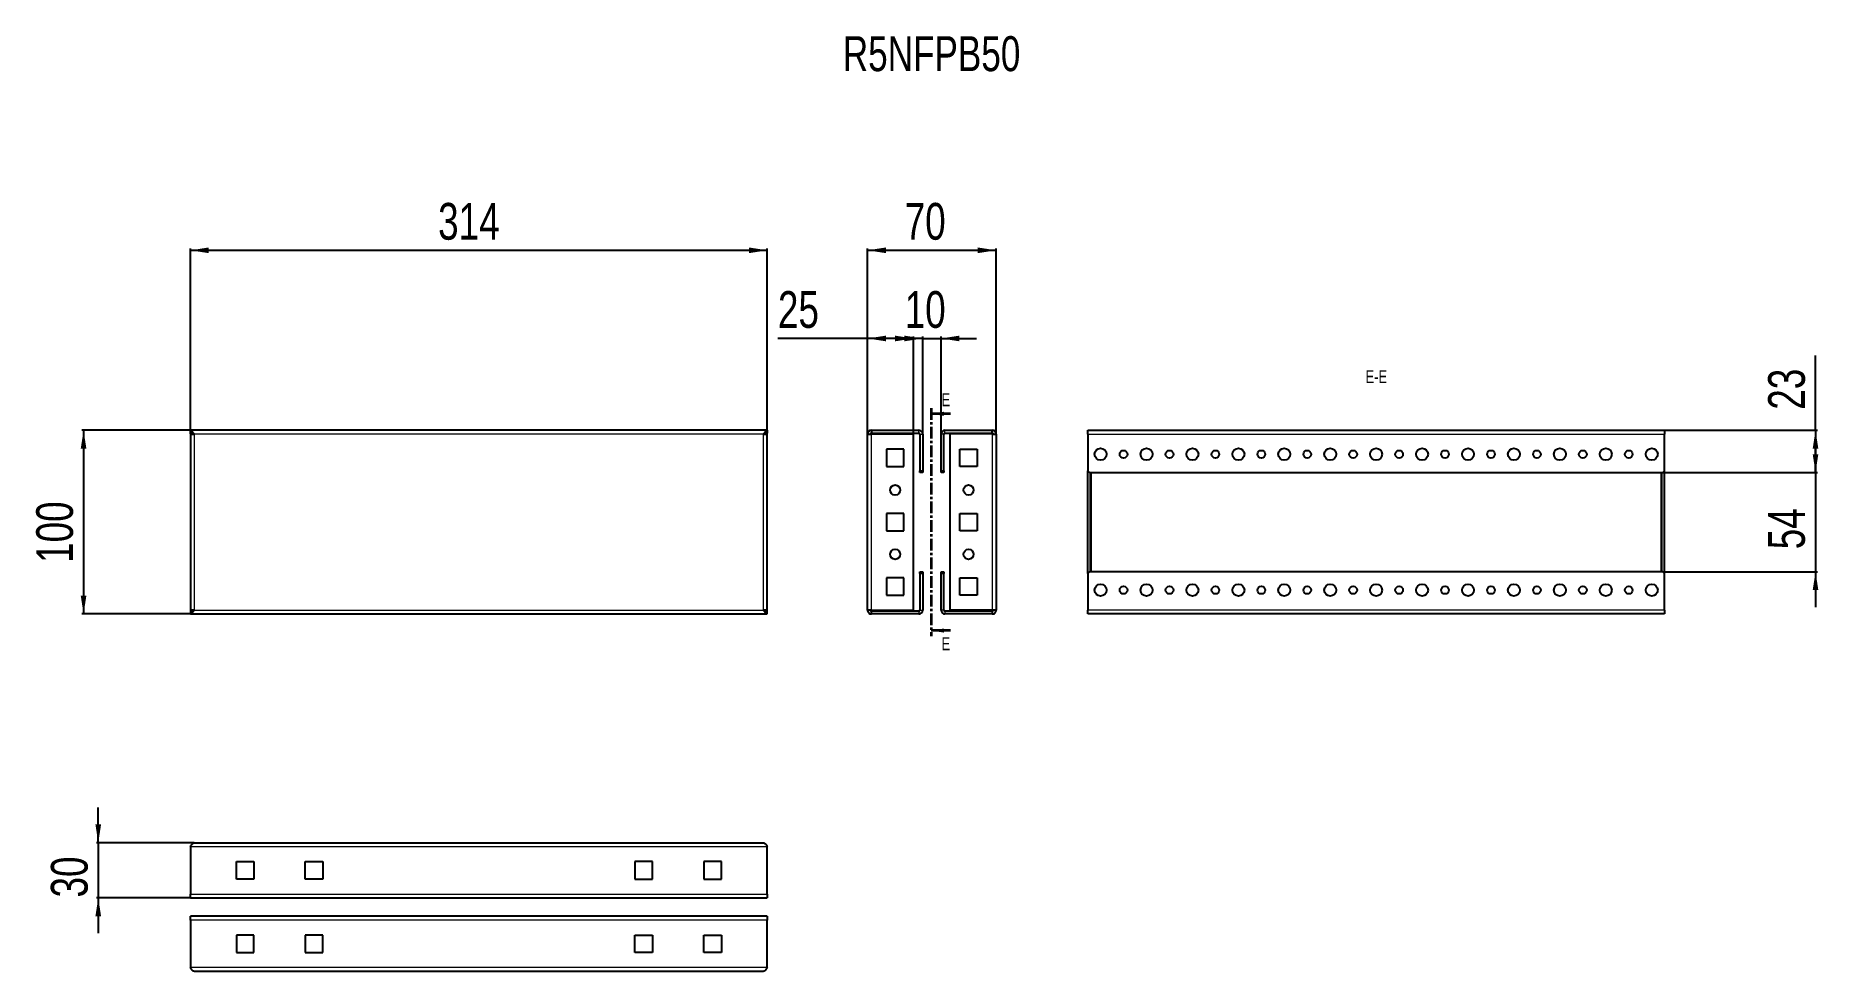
# Model space of a CAD drawing. Header units: millimetres. Extents: x -64 to 906, y 38 to 547.
import ezdxf

# ---------------------------------------------------------------- set-up
doc = ezdxf.new("R2010")
doc.units = ezdxf.units.MM
doc.linetypes.add('CENTER', pattern=[10.16, 6.35, -1.27, 1.27, -1.27])
doc.layers.add('FORMAT', color=7, linetype='Continuous')
doc.styles.add('SLDTEXTSTYLE0', font='TXT', dxfattribs={"width": 0.75})
doc.dimstyles.new('SLDDIMSTYLE0', dxfattribs={"dimtxt": 20, "dimasz": 10, "dimexe": 0, "dimexo": 0.0625, "dimgap": 5, "dimtad": 2, "dimdec": 1, "dimrnd": 1e-09, "dimzin": 12, "dimdsep": 46, "dimtxsty": 'SLDTEXTSTYLE0', "dimsah": 1, "dimcen": 0.09, "dimadec": 0, "dimazin": 3, "dimtfac": 1, "dimtofl": 0, "dimtmove": 0, "dimatfit": 3, "dimfxl": 0, "dimfrac": 2, "dimtolj": 1, "dimtzin": 12, "dimarcsym": 0})
doc.dimstyles.new('SLDDIMSTYLE1', dxfattribs={"dimtxt": 20, "dimasz": 10, "dimexe": 0, "dimexo": 0.0625, "dimgap": 5, "dimtad": 2, "dimdec": 1, "dimrnd": 1e-09, "dimzin": 12, "dimdsep": 46, "dimtxsty": 'SLDTEXTSTYLE0', "dimsah": 1, "dimcen": 0.09, "dimadec": 0, "dimazin": 3, "dimtfac": 1, "dimtmove": 0, "dimatfit": 0, "dimfxl": 0, "dimfrac": 2, "dimtolj": 1, "dimtzin": 12, "dimarcsym": 0})

# ---------------------------------------------------------------- blocks, each defined once
blk = doc.blocks.new('_D')
at = {"layer": 'FORMAT'}
for p, q in [((20.22, 330.58), (20.22, 431.57)), ((20.22, 430.57), (334.22, 430.57)), ((334.22, 330.58), (334.22, 431.57))]:
    blk.add_line(p, q, dxfattribs=at)
for points in [[(20.22, 430.57), (30.22, 429.03), (30.22, 432.11)], [(334.22, 430.57), (324.22, 432.11), (324.22, 429.03)]]:
    blk.add_solid(points, dxfattribs=at)
at = {"layer": 'FORMAT', "insert": (155.05, 456.35), "char_height": 20, "attachment_point": 1, "style": 'SLDTEXTSTYLE0'}
blk.add_mtext('314', dxfattribs=at)
blk = doc.blocks.new('_D_1')
at = {"layer": 'FORMAT'}
for p, q in [((20.21, 332.57), (-38.95, 332.57)), ((-37.95, 332.57), (-37.95, 232.57)), ((20.21, 232.57), (-38.95, 232.57))]:
    blk.add_line(p, q, dxfattribs=at)
for points in [[(-37.95, 332.57), (-39.49, 322.57), (-36.41, 322.57)], [(-37.95, 232.57), (-36.41, 242.57), (-39.49, 242.57)]]:
    blk.add_solid(points, dxfattribs=at)
at = {"layer": 'FORMAT', "insert": (-63.73, 260.4), "char_height": 20, "attachment_point": 1, "rotation": 90, "style": 'SLDTEXTSTYLE0'}
blk.add_mtext('100', dxfattribs=at)
blk = doc.blocks.new('_D_2')
at = {"layer": 'FORMAT'}
for p, q in [((388.81, 330.48), (388.81, 431.57)), ((388.81, 430.57), (458.81, 430.57)), ((458.81, 330.48), (458.81, 431.57))]:
    blk.add_line(p, q, dxfattribs=at)
for points in [[(388.81, 430.57), (398.81, 429.03), (398.81, 432.11)], [(458.81, 430.57), (448.81, 432.11), (448.81, 429.03)]]:
    blk.add_solid(points, dxfattribs=at)
at = {"layer": 'FORMAT', "insert": (409.03, 456.35), "char_height": 20, "attachment_point": 1, "style": 'SLDTEXTSTYLE0'}
blk.add_mtext('70', dxfattribs=at)
blk = doc.blocks.new('_D_3')
at = {"layer": 'FORMAT'}
for p, q in [((418.81, 382.57), (399.58, 382.57)), ((418.81, 330.48), (418.81, 383.57)), ((418.81, 382.57), (428.81, 382.57)), ((428.81, 330.48), (428.81, 383.57)), ((428.81, 382.57), (448.04, 382.57))]:
    blk.add_line(p, q, dxfattribs=at)
for points in [[(418.81, 382.57), (408.81, 384.11), (408.81, 381.03)], [(428.81, 382.57), (438.81, 381.03), (438.81, 384.11)]]:
    blk.add_solid(points, dxfattribs=at)
at = {"layer": 'FORMAT', "insert": (409.03, 408.35), "char_height": 20, "attachment_point": 1, "style": 'SLDTEXTSTYLE0'}
blk.add_mtext('10', dxfattribs=at)
blk = doc.blocks.new('_D_4')
at = {"layer": 'FORMAT'}
for p, q in [((388.81, 382.57), (340.03, 382.57)), ((388.81, 330.48), (388.81, 383.57)), ((413.81, 382.57), (388.81, 382.57)), ((413.81, 330.58), (413.81, 383.57))]:
    blk.add_line(p, q, dxfattribs=at)
for points in [[(388.81, 382.57), (398.81, 381.03), (398.81, 384.11)], [(413.81, 382.57), (403.81, 384.11), (403.81, 381.03)]]:
    blk.add_solid(points, dxfattribs=at)
at = {"layer": 'FORMAT', "insert": (340.03, 408.35), "char_height": 20, "attachment_point": 1, "style": 'SLDTEXTSTYLE0'}
blk.add_mtext('25', dxfattribs=at)
blk = doc.blocks.new('_D_5')
at = {"layer": 'FORMAT'}
for p, q in [((-29.95, 108.02), (-29.95, 127.25)), ((22.31, 108.02), (-30.95, 108.02)), ((-29.95, 108.02), (-29.95, 78.02)), ((20.21, 78.02), (-30.95, 78.02)), ((-29.95, 78.02), (-29.95, 58.79))]:
    blk.add_line(p, q, dxfattribs=at)
for points in [[(-29.95, 108.02), (-28.41, 118.02), (-31.49, 118.02)], [(-29.95, 78.02), (-31.49, 68.02), (-28.41, 68.02)]]:
    blk.add_solid(points, dxfattribs=at)
at = {"layer": 'FORMAT', "insert": (-55.73, 78.24), "char_height": 20, "attachment_point": 1, "rotation": 90, "style": 'SLDTEXTSTYLE0'}
blk.add_mtext('30', dxfattribs=at)
blk = doc.blocks.new('_D_6')
at = {"layer": 'FORMAT'}
for p, q in [((904.82, 309.57), (904.82, 328.8)), ((821.67, 309.57), (905.82, 309.57)), ((904.82, 309.57), (904.82, 255.57)), ((821.67, 255.57), (905.82, 255.57)), ((904.82, 255.57), (904.82, 236.34))]:
    blk.add_line(p, q, dxfattribs=at)
for points in [[(904.82, 309.57), (906.36, 319.57), (903.29, 319.57)], [(904.82, 255.57), (903.29, 245.57), (906.36, 245.57)]]:
    blk.add_solid(points, dxfattribs=at)
at = {"layer": 'FORMAT', "insert": (879.04, 267.79), "char_height": 20, "attachment_point": 1, "rotation": 90, "style": 'SLDTEXTSTYLE0'}
blk.add_mtext('54', dxfattribs=at)
blk = doc.blocks.new('_D_7')
at = {"layer": 'FORMAT'}
for p, q in [((904.82, 332.57), (904.82, 373.35)), ((822.67, 332.57), (905.82, 332.57)), ((904.82, 332.57), (904.82, 309.57)), ((821.67, 309.57), (905.82, 309.57))]:
    blk.add_line(p, q, dxfattribs=at)
for points in [[(904.82, 332.57), (903.29, 322.57), (906.36, 322.57)], [(904.82, 309.57), (906.36, 319.57), (903.29, 319.57)]]:
    blk.add_solid(points, dxfattribs=at)
at = {"layer": 'FORMAT', "insert": (879.04, 343.79), "char_height": 20, "attachment_point": 1, "rotation": 90, "style": 'SLDTEXTSTYLE0'}
blk.add_mtext('23', dxfattribs=at)

msp = doc.modelspace()

# ---------------------------------------------------------------- linework, layer by layer
at = {"color": 7, "linetype": 'CENTER', "lineweight": 35}
msp.add_line((423.41, 344.57), (423.41, 220.56), dxfattribs=at)
at = {"color": 7, "linetype": 'Continuous', "lineweight": 35}
for p, q in [((434.05, 341.57), (423.41, 341.57)), ((434.05, 223.56), (423.41, 223.56))]:
    msp.add_line(p, q, dxfattribs=at)
at = {"color": 7, "linetype": 'Continuous', "lineweight": 25}
for p, q in [((20.22, 331.07), (20.22, 332.57)), ((334.22, 332.57), (20.22, 332.57)), ((20.22, 331.07), (20.22, 330.57)), ((20.22, 330.57), (20.22, 234.57)), ((20.22, 330.57), (21.72, 330.57)), ((334.22, 330.57), (332.72, 330.57)), ((334.22, 332.57), (334.22, 331.07)), ((334.22, 330.57), (334.22, 331.07)), ((334.22, 234.57), (334.22, 330.57)), ((388.81, 234.67), (388.81, 330.47)), ((390.91, 332.57), (390.91, 331.07)), ((390.91, 332.57), (416.71, 332.57)), ((390.91, 331.07), (416.71, 331.07)), ((390.91, 330.57), (413.81, 330.57)), ((413.81, 234.57), (413.81, 330.57)), ((417.31, 330.47), (417.31, 310.57)), ((418.81, 330.47), (418.81, 310.57)), ((428.81, 310.57), (428.81, 330.47)), ((430.31, 310.57), (430.31, 330.47)), ((430.91, 332.57), (456.71, 332.57)), ((430.91, 331.07), (456.71, 331.07)), ((433.81, 234.57), (433.81, 330.57)), ((456.71, 330.57), (433.81, 330.57)), ((456.71, 331.07), (456.71, 332.57)), ((458.81, 330.47), (458.81, 234.67)), ((508.66, 330.47), (508.66, 332.57)), ((508.66, 332.57), (822.66, 332.57)), ((508.66, 330.47), (508.66, 310.57)), ((822.66, 332.57), (822.66, 330.47)), ((822.66, 310.57), (822.66, 330.47)), ((399.06, 322.32), (399.06, 312.82)), ((408.56, 322.32), (399.06, 322.32)), ((408.56, 312.82), (408.56, 322.32)), ((439.06, 322.32), (448.56, 322.32)), ((439.06, 312.82), (439.06, 322.32)), ((448.56, 322.32), (448.56, 312.82)), ((399.06, 312.82), (408.56, 312.82)), ((417.31, 310.57), (418.81, 310.57)), ((417.31, 309.57), (417.31, 310.57)), ((418.81, 310.57), (418.81, 309.57)), ((428.81, 310.57), (430.31, 310.57)), ((428.81, 309.57), (428.81, 310.57)), ((430.31, 310.57), (430.31, 309.57)), ((448.56, 312.82), (439.06, 312.82)), ((508.66, 310.57), (509.66, 309.57)), ((508.66, 254.57), (508.66, 310.57)), ((821.66, 309.57), (822.66, 310.57)), ((822.66, 254.57), (822.66, 310.57)), ((418.81, 309.57), (417.31, 309.57)), ((430.31, 309.57), (428.81, 309.57)), ((509.66, 309.57), (821.66, 309.57)), ((510.16, 255.57), (510.16, 309.57)), ((821.16, 255.57), (821.16, 309.57)), ((399.06, 287.32), (399.06, 277.82)), ((408.56, 287.32), (399.06, 287.32)), ((408.56, 277.82), (408.56, 287.32)), ((439.06, 287.32), (448.56, 287.32)), ((439.06, 277.82), (439.06, 287.32)), ((448.56, 287.32), (448.56, 277.82)), ((399.06, 277.82), (408.56, 277.82)), ((448.56, 277.82), (439.06, 277.82)), ((408.56, 252.32), (399.06, 252.32)), ((399.06, 252.32), (399.06, 242.82)), ((408.56, 242.82), (408.56, 252.32)), ((417.31, 254.57), (417.31, 255.57)), ((417.31, 255.57), (418.81, 255.57)), ((418.81, 254.57), (417.31, 254.57)), ((417.31, 254.57), (417.31, 234.67)), ((418.81, 255.57), (418.81, 254.57)), ((418.81, 254.57), (418.81, 234.67)), ((428.81, 255.57), (430.31, 255.57)), ((428.81, 254.57), (428.81, 255.57)), ((430.31, 254.57), (428.81, 254.57)), ((428.81, 234.67), (428.81, 254.57)), ((430.31, 255.57), (430.31, 254.57)), ((430.31, 234.67), (430.31, 254.57)), ((439.06, 252.32), (448.56, 252.32)), ((439.06, 242.82), (439.06, 252.32)), ((448.56, 252.32), (448.56, 242.82)), ((509.66, 255.57), (508.66, 254.57)), ((508.66, 254.57), (508.66, 234.67)), ((821.66, 255.57), (509.66, 255.57)), ((822.66, 254.57), (821.66, 255.57)), ((822.66, 234.67), (822.66, 254.57)), ((399.06, 242.82), (408.56, 242.82)), ((448.56, 242.82), (439.06, 242.82)), ((21.72, 234.57), (20.22, 234.57)), ((20.22, 234.57), (20.22, 234.07)), ((20.22, 234.07), (20.22, 232.57)), ((332.72, 234.57), (334.22, 234.57)), ((334.22, 234.07), (334.22, 234.57)), ((334.22, 232.57), (334.22, 234.07)), ((390.91, 234.57), (413.81, 234.57)), ((390.91, 232.57), (390.91, 234.07)), ((416.71, 234.07), (390.91, 234.07)), ((456.71, 234.07), (430.91, 234.07)), ((456.71, 234.57), (433.81, 234.57)), ((456.71, 234.07), (456.71, 232.57)), ((508.66, 232.57), (508.66, 234.67)), ((822.66, 234.67), (822.66, 232.57)), ((20.22, 232.57), (334.22, 232.57)), ((416.71, 232.57), (390.91, 232.57)), ((456.71, 232.57), (430.91, 232.57)), ((822.66, 232.57), (508.66, 232.57)), ((22.32, 108.02), (332.12, 108.02)), ((20.22, 105.92), (20.22, 80.12)), ((45.22, 97.77), (54.72, 97.77)), ((45.22, 88.27), (45.22, 97.77)), ((54.72, 97.77), (54.72, 88.27)), ((82.72, 97.77), (92.22, 97.77)), ((82.72, 88.27), (82.72, 97.77)), ((92.22, 97.77), (92.22, 88.27)), ((271.72, 97.77), (262.22, 97.77)), ((262.22, 97.77), (262.22, 88.27)), ((271.72, 88.27), (271.72, 97.77)), ((299.72, 97.77), (299.72, 88.27)), ((309.22, 97.77), (299.72, 97.77)), ((309.22, 88.27), (309.22, 97.77)), ((334.22, 80.12), (334.22, 105.92)), ((54.72, 88.27), (45.22, 88.27)), ((92.22, 88.27), (82.72, 88.27)), ((262.22, 88.27), (271.72, 88.27)), ((299.72, 88.27), (309.22, 88.27)), ((20.22, 78.02), (20.22, 80.12)), ((20.22, 78.02), (334.22, 78.02)), ((334.22, 80.12), (334.22, 78.02)), ((334.22, 68.02), (20.22, 68.02)), ((20.22, 65.92), (20.22, 68.02)), ((334.22, 68.02), (334.22, 65.92)), ((20.22, 65.92), (20.22, 40.12)), ((334.22, 40.12), (334.22, 65.92)), ((54.72, 57.77), (45.22, 57.77)), ((45.22, 57.77), (45.22, 48.27)), ((54.72, 48.27), (54.72, 57.77)), ((92.22, 57.77), (82.72, 57.77)), ((82.72, 57.77), (82.72, 48.27)), ((92.22, 48.27), (92.22, 57.77)), ((262.22, 48.27), (262.22, 57.77)), ((262.22, 57.77), (271.72, 57.77)), ((271.72, 57.77), (271.72, 48.27)), ((299.72, 57.77), (309.22, 57.77)), ((299.72, 48.27), (299.72, 57.77)), ((309.22, 57.77), (309.22, 48.27)), ((45.22, 48.27), (54.72, 48.27)), ((82.72, 48.27), (92.22, 48.27)), ((271.72, 48.27), (262.22, 48.27)), ((309.22, 48.27), (299.72, 48.27)), ((332.12, 38.02), (22.32, 38.02))]:
    msp.add_line(p, q, dxfattribs=at)
at = {"color": 8, "linetype": 'Continuous', "lineweight": 18}
for p, q in [((22.32, 330.47), (22.32, 234.67)), ((332.12, 330.47), (22.32, 330.47)), ((332.12, 234.67), (332.12, 330.47)), ((390.91, 234.57), (390.91, 330.57)), ((416.71, 331.07), (416.71, 332.57)), ((417.31, 330.47), (418.81, 330.47)), ((430.31, 330.47), (428.81, 330.47)), ((430.91, 331.07), (430.91, 332.57)), ((456.71, 330.57), (456.71, 234.57)), ((508.66, 330.47), (822.66, 330.47)), ((510.76, 255.57), (510.76, 309.57)), ((820.56, 309.57), (820.56, 255.57)), ((22.32, 234.67), (332.12, 234.67)), ((416.71, 234.07), (416.71, 232.57)), ((417.31, 234.67), (418.81, 234.67)), ((430.31, 234.67), (428.81, 234.67)), ((430.91, 234.07), (430.91, 232.57)), ((822.66, 234.67), (508.66, 234.67)), ((20.22, 105.92), (334.22, 105.92)), ((20.22, 80.12), (334.22, 80.12)), ((334.22, 65.92), (20.22, 65.92)), ((334.22, 40.12), (20.22, 40.12))]:
    msp.add_line(p, q, dxfattribs=at)
at = {"color": 7, "linetype": 'Continuous', "lineweight": 25}
for centre, radius in [((515.66, 319.57), 3.25), ((528.16, 319.57), 2.1), ((540.66, 319.57), 3.25), ((553.16, 319.57), 2.1), ((565.66, 319.57), 3.25), ((578.16, 319.57), 2.1), ((590.66, 319.57), 3.25), ((603.16, 319.57), 2.1), ((615.66, 319.57), 3.25), ((628.16, 319.57), 2.1), ((640.66, 319.57), 3.25), ((653.16, 319.57), 2.1), ((665.66, 319.57), 3.25), ((678.16, 319.57), 2.1), ((690.66, 319.57), 3.25), ((703.16, 319.57), 2.1), ((715.66, 319.57), 3.25), ((728.16, 319.57), 2.1), ((740.66, 319.57), 3.25), ((753.16, 319.57), 2.1), ((765.66, 319.57), 3.25), ((778.16, 319.57), 2.1), ((790.66, 319.57), 3.25), ((803.16, 319.57), 2.1), ((815.66, 319.57), 3.25), ((403.81, 300.07), 2.75), ((443.81, 300.07), 2.75), ((403.81, 265.07), 2.75), ((443.81, 265.07), 2.75), ((515.66, 245.57), 3.25), ((528.16, 245.57), 2.1), ((540.66, 245.57), 3.25), ((553.16, 245.57), 2.1), ((565.66, 245.57), 3.25), ((578.16, 245.57), 2.1), ((590.66, 245.57), 3.25), ((603.16, 245.57), 2.1), ((615.66, 245.57), 3.25), ((628.16, 245.57), 2.1), ((640.66, 245.57), 3.25), ((653.16, 245.57), 2.1), ((665.66, 245.57), 3.25), ((678.16, 245.57), 2.1), ((690.66, 245.57), 3.25), ((703.16, 245.57), 2.1), ((715.66, 245.57), 3.25), ((728.16, 245.57), 2.1), ((740.66, 245.57), 3.25), ((753.16, 245.57), 2.1), ((765.66, 245.57), 3.25), ((778.16, 245.57), 2.1), ((790.66, 245.57), 3.25), ((803.16, 245.57), 2.1), ((815.66, 245.57), 3.25)]:
    msp.add_circle(centre, radius, dxfattribs=at)
for centre, radius, start, end in [((416.71, 330.47), 2.1, 0, 90), ((416.71, 330.47), 0.6, 0, 90), ((430.91, 330.47), 2.1, 90, 180), ((430.91, 330.47), 0.6, 90, 180), ((416.71, 234.67), 0.6, 270, 0), ((416.71, 234.67), 2.1, 270, 0), ((430.91, 234.67), 2.1, 180, 270), ((430.91, 234.67), 0.6, 180, 270)]:
    msp.add_arc(centre, radius, start, end, dxfattribs=at)
for points, knots in [([(22.32, 330.47), (22.14, 330.75), (21.78, 331.31), (21.25, 332.01), (20.73, 332.48), (20.38, 332.54), (20.22, 332.57)], [0, 0, 0, 0, 0.254753, 0.509645, 0.764538, 1, 1, 1, 1]), ([(22.32, 330.47), (22.14, 330.55), (21.77, 330.71), (21.08, 330.98), (20.56, 331.03), (20.22, 331.07)], [0, 0, 0, 0, 0.259878, 0.519739, 1, 1, 1, 1]), ([(458.81, 330.47), (458.78, 330.75), (458.71, 331.31), (458.21, 332.01), (457.51, 332.48), (456.97, 332.54), (456.71, 332.57)], [0, 0, 0, 0, 0.254753, 0.509645, 0.764538, 1, 1, 1, 1]), ([(457.31, 330.47), (457.3, 330.55), (457.28, 330.71), (457.09, 330.98), (456.86, 331.03), (456.71, 331.07)], [0, 0, 0, 0, 0.259878, 0.519739, 1, 1, 1, 1]), ([(332.12, 108.02), (332.3, 107.99), (332.65, 107.92), (333.19, 107.42), (333.71, 106.72), (334.06, 106.18), (334.22, 105.92)], [0, 0, 0, 0, 0.254753, 0.509645, 0.764538, 1, 1, 1, 1]), ([(22.32, 38.02), (22.14, 38.05), (21.78, 38.12), (21.25, 38.62), (20.73, 39.32), (20.38, 39.86), (20.22, 40.12)], [0, 0, 0, 0, 0.254753, 0.509645, 0.764538, 1, 1, 1, 1])]:
    msp.add_open_spline(points, degree=3, knots=knots, dxfattribs=at)
for points in [[(20.22, 330.57), (20.25, 330.56), (20.31, 330.54), (20.8, 330.52), (21.49, 330.49), (22.04, 330.47), (22.32, 330.47)], [(334.22, 332.57), (334.04, 332.53), (333.69, 332.47), (333.17, 331.99), (332.64, 331.29), (332.29, 330.74), (332.12, 330.47)], [(334.22, 331.07), (333.87, 331.03), (333.17, 330.95), (332.47, 330.63), (332.12, 330.47)], [(332.12, 330.47), (332.39, 330.47), (332.95, 330.49), (333.64, 330.52), (334.13, 330.54), (334.19, 330.56), (334.22, 330.57)], [(390.91, 332.57), (390.63, 332.53), (390.08, 332.47), (389.39, 331.99), (388.9, 331.29), (388.84, 330.74), (388.81, 330.47)], [(388.81, 330.47), (388.84, 330.47), (388.9, 330.49), (389.39, 330.52), (390.08, 330.54), (390.63, 330.56), (390.91, 330.57)], [(390.91, 331.07), (390.75, 331.03), (390.42, 330.95), (390.35, 330.63), (390.31, 330.47)], [(456.71, 330.57), (456.98, 330.56), (457.54, 330.54), (458.23, 330.52), (458.71, 330.49), (458.78, 330.47), (458.81, 330.47)], [(20.22, 232.57), (20.39, 232.6), (20.74, 232.66), (21.27, 233.15), (21.79, 233.84), (22.14, 234.39), (22.32, 234.67)], [(22.32, 234.67), (22.04, 234.66), (21.49, 234.64), (20.8, 234.62), (20.31, 234.59), (20.25, 234.57), (20.22, 234.57)], [(20.22, 234.07), (20.57, 234.1), (21.27, 234.18), (21.97, 234.5), (22.32, 234.67)], [(332.12, 234.67), (332.29, 234.39), (332.64, 233.84), (333.17, 233.15), (333.69, 232.66), (334.04, 232.6), (334.22, 232.57)], [(332.12, 234.67), (332.47, 234.5), (333.17, 234.18), (333.87, 234.1), (334.22, 234.07)], [(334.22, 234.57), (334.19, 234.57), (334.13, 234.59), (333.64, 234.62), (332.95, 234.64), (332.39, 234.66), (332.12, 234.67)], [(390.91, 234.57), (390.63, 234.57), (390.08, 234.59), (389.39, 234.62), (388.9, 234.64), (388.84, 234.66), (388.81, 234.67)], [(388.81, 234.67), (388.84, 234.39), (388.9, 233.84), (389.39, 233.15), (390.08, 232.66), (390.63, 232.6), (390.91, 232.57)], [(390.31, 234.67), (390.35, 234.5), (390.42, 234.18), (390.75, 234.1), (390.91, 234.07)], [(456.71, 234.07), (456.87, 234.1), (457.2, 234.18), (457.27, 234.5), (457.31, 234.67)], [(456.71, 232.57), (456.98, 232.6), (457.54, 232.66), (458.23, 233.15), (458.71, 233.84), (458.78, 234.39), (458.81, 234.67)], [(458.81, 234.67), (458.78, 234.66), (458.71, 234.64), (458.23, 234.62), (457.54, 234.59), (456.98, 234.57), (456.71, 234.57)], [(20.22, 105.92), (20.39, 106.19), (20.74, 106.75), (21.27, 107.44), (21.79, 107.92), (22.14, 107.99), (22.32, 108.02)], [(334.22, 40.12), (334.04, 39.84), (333.69, 39.29), (333.17, 38.6), (332.64, 38.11), (332.29, 38.05), (332.12, 38.02)]]:
    msp.add_open_spline(points, degree=3, dxfattribs=at)
at = {"color": 7, "linetype": 'Continuous', "lineweight": 35}
for points in [[(423.41, 341.57), (430.41, 340.45), (430.41, 342.69)], [(423.41, 223.56), (430.41, 222.44), (430.41, 224.68)]]:
    msp.add_solid(points, dxfattribs=at)

# ---------------------------------------------------------------- texts
at = {"color": 7, "linetype": 'Continuous', "char_height": 7, "attachment_point": 1, "style": 'SLDTEXTSTYLE0'}
for insert in [(429.05, 352.68), (429.05, 219.86)]:
    msp.add_mtext('E', dxfattribs=dict(at, insert=insert))
at = {"layer": 'FORMAT', "style": 'SLDTEXTSTYLE0'}
for s, insert, char_height, attachment_point in [('R5NFPB50', (375.35, 547.15), 19.05, 1), ('E-E', (665.74, 365.26), 7, 2)]:
    msp.add_mtext(s, dxfattribs=dict(at, insert=insert, char_height=char_height, attachment_point=attachment_point))

# ---------------------------------------------------------------- dimensions: what is measured, and where the dimension line sits
at = {"layer": 'FORMAT'}
for base, p1, p2, dimstyle, picture, middle in [((334.22, 430.57), (20.22, 330.57), (334.22, 330.57), 'SLDDIMSTYLE0', '_D', (177.22, 430.57)), ((388.81, 382.57), (413.81, 330.57), (388.81, 330.47), 'SLDDIMSTYLE0', '_D_4', (354.81, 382.57)), ((428.81, 382.57), (418.81, 330.47), (428.81, 330.47), 'SLDDIMSTYLE1', '_D_3', (423.81, 382.57))]:
    dim = msp.add_linear_dim(base=base, p1=p1, p2=p2, dimstyle=dimstyle, dxfattribs=at)
    dim.commit()
    dim.dimension.update_dxf_attribs({"geometry": picture, "text_midpoint": middle, "dimtype": 160})
for base, p1, p2, angle, dimstyle, picture, middle in [((458.81, 430.57), (388.81, 330.47), (458.81, 330.47), 0, 'SLDDIMSTYLE0', '_D_2', (423.81, 430.57)), ((904.82, 309.57), (822.66, 332.57), (821.66, 309.57), 90, 'SLDDIMSTYLE0', '_D_7', (904.82, 358.57)), ((-37.95, 232.57), (20.22, 332.57), (20.22, 232.57), 90, 'SLDDIMSTYLE0', '_D_1', (-37.95, 282.57)), ((904.82, 255.57), (821.66, 309.57), (821.66, 255.57), 90, 'SLDDIMSTYLE1', '_D_6', (904.82, 282.57)), ((-29.95, 78.02), (22.32, 108.02), (20.22, 78.02), 90, 'SLDDIMSTYLE1', '_D_5', (-29.95, 93.02))]:
    dim = msp.add_linear_dim(base=base, p1=p1, p2=p2, angle=angle, dimstyle=dimstyle, dxfattribs=at)
    dim.commit()
    dim.dimension.update_dxf_attribs({"geometry": picture, "text_midpoint": middle, "dimtype": 160})

doc.saveas('drawing.dxf')
